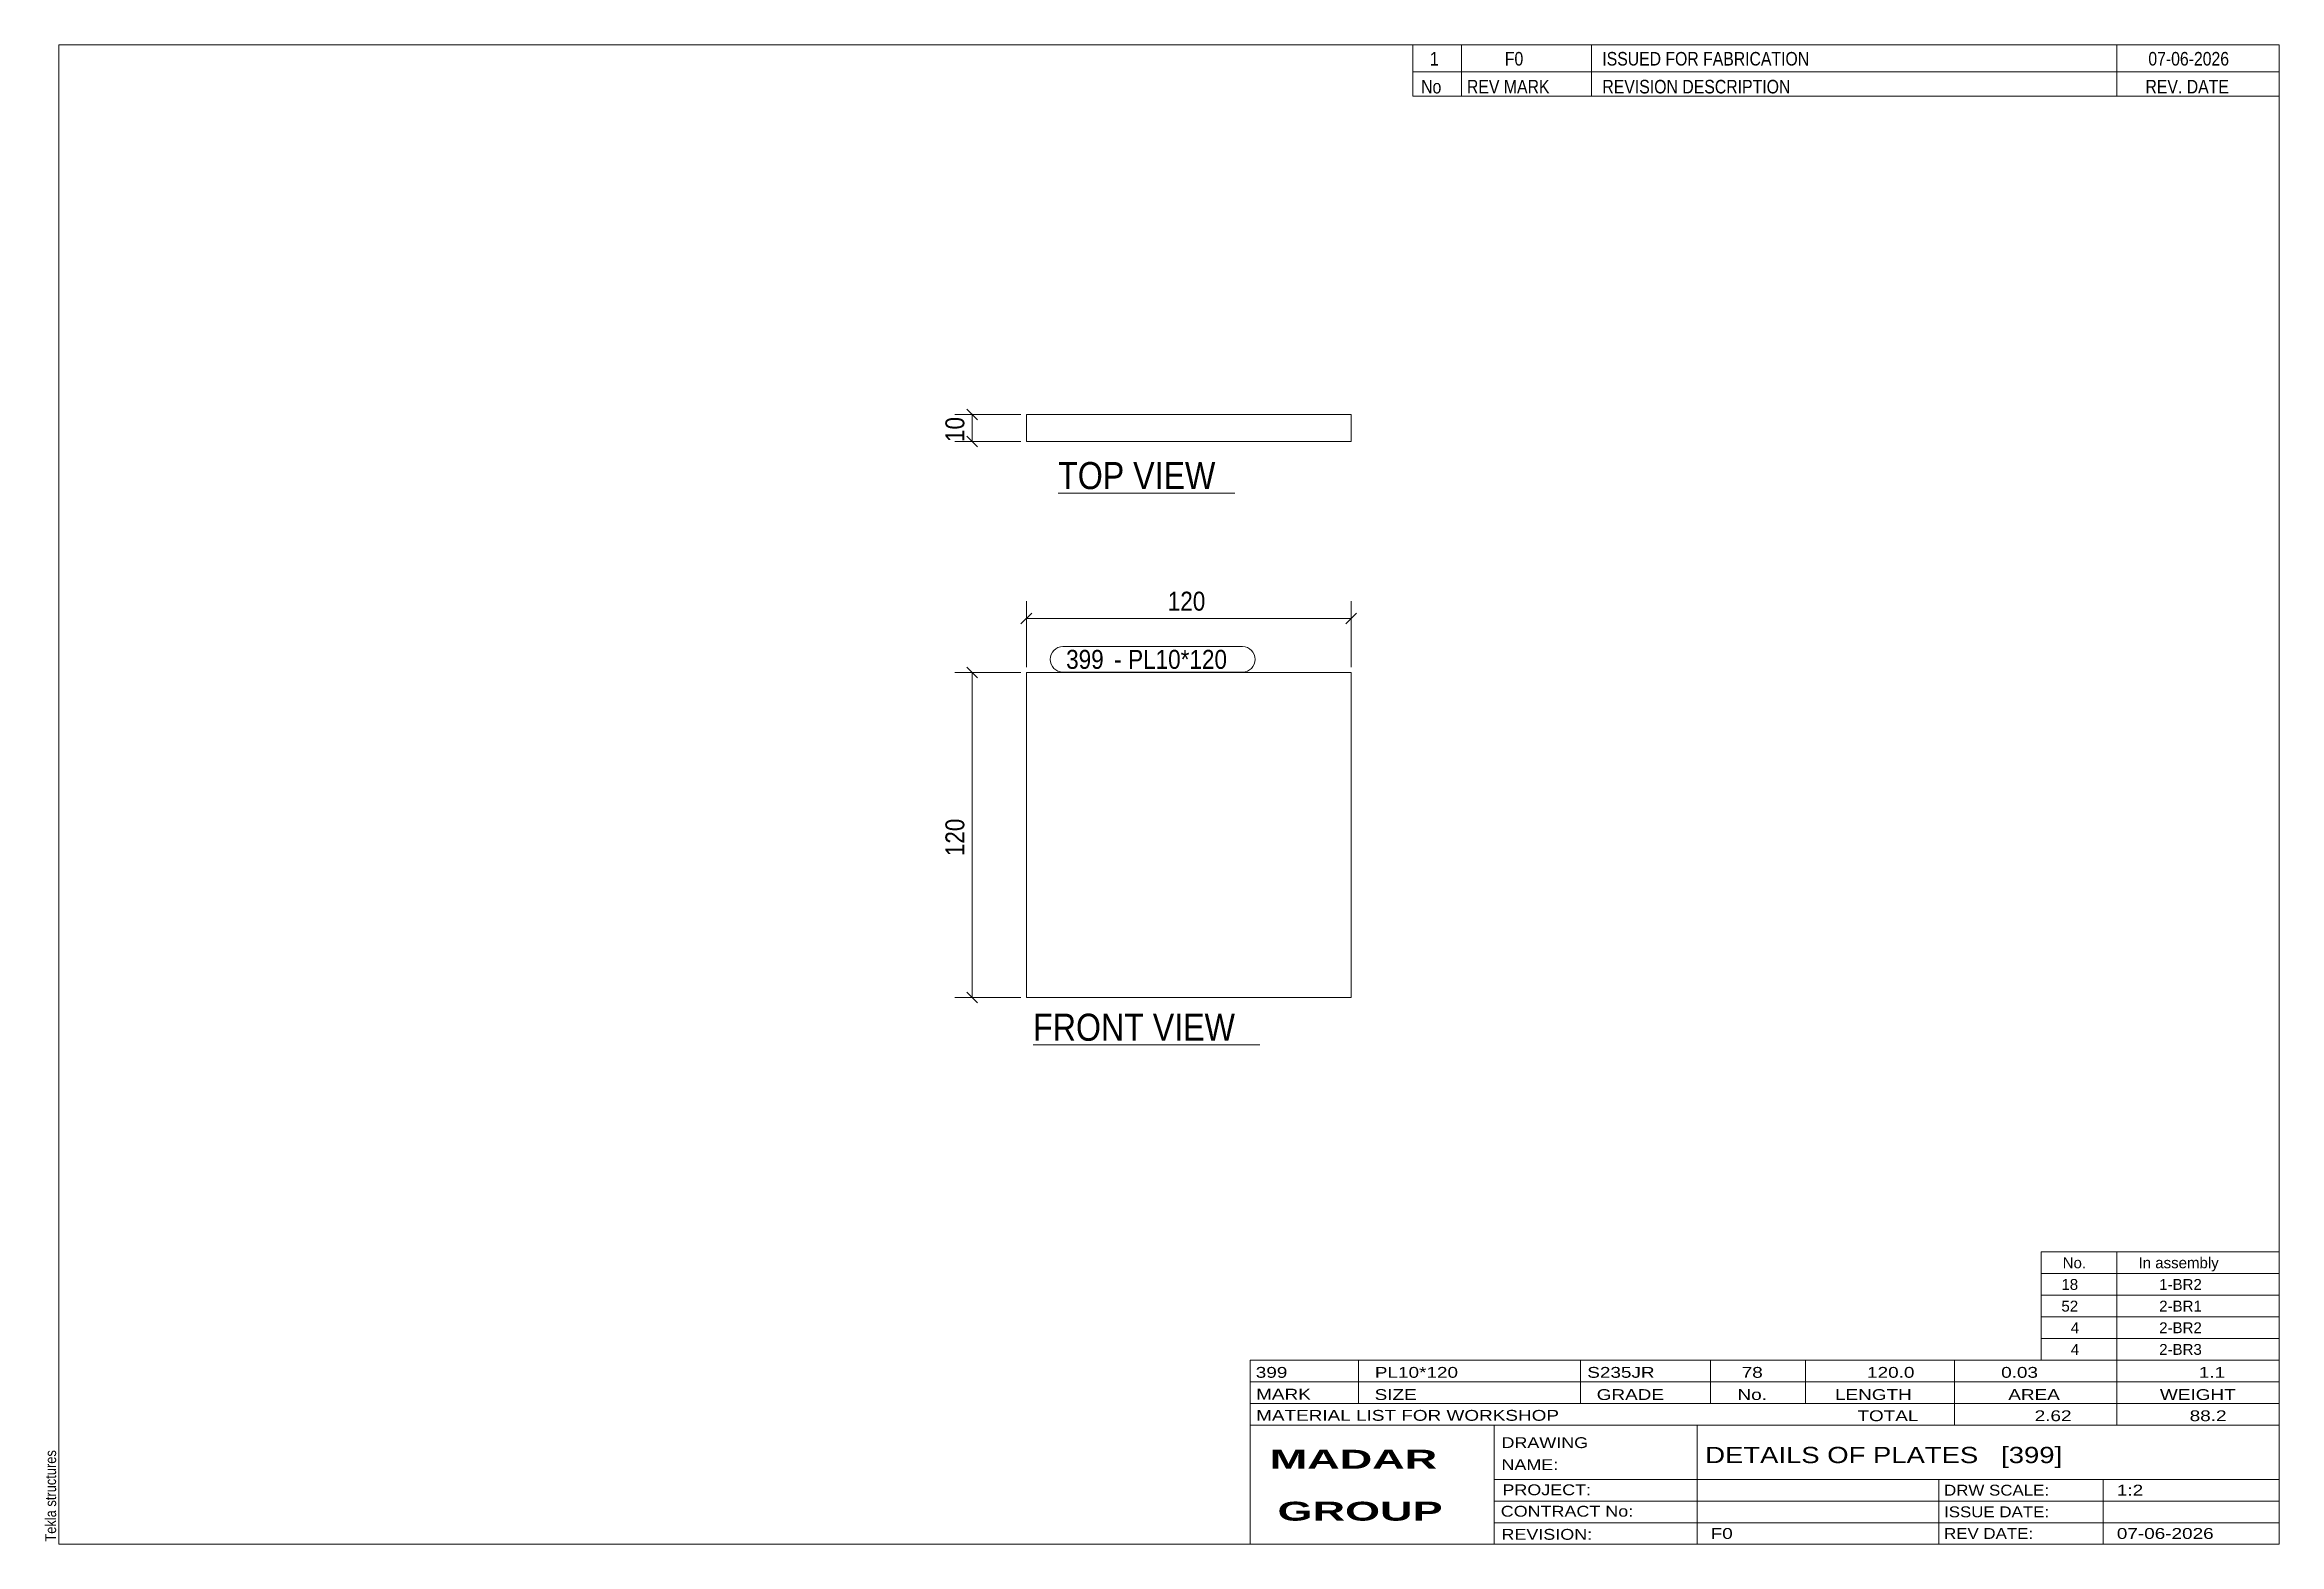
# Model space of a CAD drawing. Header units: millimetres. Extents: x 2 to 415, y 5 to 282.
import ezdxf

# ---------------------------------------------------------------- set-up
doc = ezdxf.new("R2010")
doc.units = ezdxf.units.MM
doc.linetypes.add('XKITLINE00', pattern=[0])
for name, color, linetype, lineweight in [('Dimensions', 7, 'Continuous', 0), ('DrawingSheet', 5, 'Continuous', 0), ('OtherObjectType', 7, 'Continuous', 0), ('Part', 2, 'Continuous', 0), ('PartMark', 7, 'Continuous', 0)]:
    doc.layers.add(name, color=color, linetype=linetype, lineweight=lineweight)
doc.styles.add('ARIAL', font='ARIAL.TTF')
doc.styles.add('ARIAL_BOLD', font='ARIALBD.TTF')
doc.styles.add('ARIAL_NARROW', font='ARIALN.TTF')

# ---------------------------------------------------------------- blocks, each defined once
blk = doc.blocks.new('*A1')
at = {"layer": 'Part', "color": 2, "linetype": 'XKITLINE00', "lineweight": 0}
for p, q in [((183.65, 166.01), (243.65, 166.01)), ((183.65, 106.01), (183.65, 166.01)), ((243.65, 166.01), (243.65, 106.01)), ((243.65, 106.01), (183.65, 106.01))]:
    blk.add_line(p, q, dxfattribs=at)
blk = doc.blocks.new('*A2')
at = {"layer": 'Part', "color": 2, "linetype": 'XKITLINE00', "lineweight": 0}
for p, q in [((183.65, 208.7), (183.65, 213.7)), ((243.65, 213.7), (183.65, 213.7)), ((243.65, 213.7), (243.65, 208.7)), ((243.65, 208.7), (183.65, 208.7))]:
    blk.add_line(p, q, dxfattribs=at)
blk = doc.blocks.new('*A3')
at = {"layer": 'DrawingSheet', "color": 5, "linetype": 'XKITLINE00', "lineweight": 0}
for p, q in [((415, 282), (5, 282)), ((5, 282), (5, 5)), ((415, 5), (415, 282)), ((5, 5), (415, 5))]:
    blk.add_line(p, q, dxfattribs=at)
at = {"layer": 'DrawingSheet', "color": 5, "style": 'ARIAL', "width": 0.85}
blk.add_text('Tekla structures', height=2, rotation=90, dxfattribs=at).set_placement((4.5, 5.5))
blk = doc.blocks.new('*A4')
at = {"layer": 'OtherObjectType', "color": 7, "linetype": 'XKITLINE00', "lineweight": 0}
for p, q in [((371, 59), (415, 59)), ((371, 55), (371, 59)), ((385, 55), (385, 59)), ((415, 55), (415, 59)), ((371, 55), (415, 55)), ((371, 51), (371, 55)), ((385, 51), (385, 55)), ((415, 51), (415, 55)), ((371, 51), (415, 51)), ((371, 47), (371, 51)), ((385, 47), (385, 51)), ((415, 47), (415, 51)), ((371, 47), (415, 47)), ((371, 43), (371, 47)), ((385, 43), (385, 47)), ((415, 43), (415, 47)), ((371, 43), (415, 43)), ((371, 39), (371, 43)), ((385, 39), (385, 43)), ((415, 39), (415, 43)), ((371, 39), (415, 39))]:
    blk.add_line(p, q, dxfattribs=at)
at = {"layer": 'OtherObjectType', "color": 7, "style": 'ARIAL_NARROW', "width": 1.211571}
for s, p in [('No.', (375, 56)), ('In assembly', (389, 56)), ('18', (374.77, 52)), ('1-BR2', (392.82, 52)), ('52', (374.77, 48)), ('2-BR1', (392.82, 48)), ('4', (376.5, 44)), ('2-BR2', (392.82, 44)), ('4', (376.5, 40)), ('2-BR3', (392.82, 40))]:
    blk.add_text(s, height=2, dxfattribs=at).set_placement(p)
blk = doc.blocks.new('*A5')
at = {"layer": 'OtherObjectType', "color": 7, "linetype": 'XKITLINE00', "lineweight": 0}
for p, q in [((255, 282), (415, 282)), ((415, 282), (255, 282)), ((255, 282), (255, 277)), ((264, 282), (264, 277)), ((288, 282), (288, 277)), ((385, 282), (385, 277)), ((415, 282), (415, 277)), ((255, 277), (415, 277)), ((255, 277), (255, 272.5)), ((255, 277), (415, 277)), ((264, 277), (264, 272.5)), ((288, 277), (288, 272.5)), ((385, 277), (385, 272.5)), ((415, 277), (415, 272.5)), ((415, 272.5), (255, 272.5))]:
    blk.add_line(p, q, dxfattribs=at)
at = {"layer": 'OtherObjectType', "color": 7, "style": 'ARIAL_NARROW'}
for s, width, p in [('1', 1.017001, (258.16, 278.15)), ('F0', 1.017001, (272, 278.15)), ('ISSUED FOR FABRICATION', 1.017001, (290, 278.15)), ('07-06-2026', 1.017001, (390.82, 278.15)), ('No', 1.02, (256.54, 273)), ('REV MARK', 1.02, (265, 273)), ('REVISION DESCRIPTION', 1.02, (290, 273)), ('REV. DATE', 1.02, (390.28, 273))]:
    blk.add_text(s, height=2.5, dxfattribs=dict(at, width=width)).set_placement(p)
blk = doc.blocks.new('*A6')
at = {"layer": 'OtherObjectType', "color": 7, "linetype": 'XKITLINE00', "lineweight": 0}
for p, q in [((225, 39), (415, 39)), ((225, 39), (225, 35)), ((225, 39), (415, 39)), ((245, 35), (245, 39)), ((286, 35), (286, 39)), ((310, 35), (310, 39)), ((327.5, 35), (327.5, 39)), ((355, 35), (355, 39)), ((385, 35), (385, 39)), ((415, 35), (415, 39)), ((225, 35), (415, 35)), ((225, 35), (225, 5)), ((225, 35), (415, 35)), ((245, 31), (245, 35)), ((286, 31), (286, 35)), ((310, 31), (310, 35)), ((327.5, 31), (327.5, 35)), ((355, 31), (355, 35)), ((385, 31), (385, 35)), ((415, 31), (415, 35)), ((225, 31), (415, 31)), ((355, 27), (355, 31)), ((385, 27), (385, 31)), ((415, 27), (415, 31)), ((225, 27), (415, 27)), ((270, 21), (270, 27)), ((307.5, 17), (307.5, 27)), ((415, 21), (415, 27)), ((270, 21), (270, 5)), ((415, 17), (415, 21)), ((270, 17), (415, 17)), ((307.5, 5), (307.5, 17)), ((352.16, 13), (352.16, 17)), ((382.5, 5), (382.5, 17)), ((415, 13), (415, 17)), ((270, 13), (415, 13)), ((352.16, 5), (352.16, 13)), ((415, 9), (415, 13)), ((270, 9), (415, 9)), ((415, 5), (415, 9)), ((225, 5), (415, 5)), ((262.5, 5), (415, 5))]:
    blk.add_line(p, q, dxfattribs=at)
at = {"layer": 'OtherObjectType', "color": 7, "style": 'ARIAL_NARROW'}
for s, height, width, p in [('399', 2, 1.525501, (226.01, 35.76)), ('PL10*120', 2, 1.525501, (248, 35.76)), ('S235JR', 2, 1.525501, (287.22, 35.76)), ('78', 2, 1.525501, (315.73, 35.76)), ('120.0', 2, 1.525501, (338.88, 35.76)), ('0.03', 2, 1.525501, (363.64, 35.76)), ('1.1', 2, 1.525501, (400.14, 35.76)), ('MARK', 2, 1.525501, (226.08, 31.73)), ('SIZE', 2, 1.525501, (247.96, 31.66)), ('GRADE', 2, 1.525501, (288.96, 31.66)), ('No.', 2, 1.525501, (314.96, 31.66)), ('LENGTH', 2, 1.525501, (332.96, 31.66)), ('AREA', 2, 1.525501, (364.96, 31.66)), ('WEIGHT', 2, 1.525501, (392.96, 31.66)), ('MATERIAL LIST FOR WORKSHOP', 2, 1.525501, (226.08, 27.82)), ('TOTAL', 2, 1.525501, (337.1, 27.75)), ('2.62', 2, 1.525501, (369.83, 27.75)), ('88.2', 2, 1.525501, (398.45, 27.75)), ('DRAWING', 2, 1.445, (271.38, 22.78)), ('NAME:', 2, 1.445, (271.38, 18.72)), ('DETAILS OF PLATES   [399]', 3, 1.474651, (309, 20)), ('PROJECT:', 2, 1.445, (271.55, 14.07)), ('DRW SCALE:', 2, 1.36, (353.1, 14)), ('1:2', 2, 1.525501, (385, 14)), ('CONTRACT No:', 2, 1.445, (271.25, 10.11)), ('ISSUE DATE:', 2, 1.36, (353.1, 10)), ('REVISION:', 2, 1.445, (271.38, 5.84)), ('F0', 2, 1.525501, (310, 6)), ('REV DATE:', 2, 1.36, (353.1, 6)), ('07-06-2026', 2, 1.525501, (385, 6))]:
    blk.add_text(s, height=height, dxfattribs=dict(at, width=width)).set_placement(p)
at = {"layer": 'OtherObjectType', "color": 1, "style": 'ARIAL_BOLD', "width": 1.7}
for s, p in [('MADAR ', (228.58, 18.97)), ('GROUP', (230.03, 9.37))]:
    blk.add_text(s, height=3.5, dxfattribs=at).set_placement(p)
blk = doc.blocks.new('*A7')
at = {"layer": 'Dimensions', "color": 7, "linetype": 'XKITLINE00', "lineweight": 0}
for p, q in [((182.65, 166.01), (170.45, 166.01)), ((172.66, 167), (174.64, 165.02)), ((173.65, 106.01), (173.65, 166.01)), ((182.65, 106.01), (170.45, 106.01)), ((172.66, 107), (174.64, 105.02))]:
    blk.add_line(p, q, dxfattribs=at)
at = {"layer": 'Dimensions', "color": 3}
for p in [(173.65, 166.01), (173.65, 106.01)]:
    blk.add_point(p, dxfattribs=at)
at = {"layer": 'Dimensions', "color": 3, "style": 'ARIAL', "width": 0.85}
blk.add_text('120', height=3.5, rotation=90.0002, dxfattribs=at).set_placement((172.2, 132.11))
blk = doc.blocks.new('*A8')
at = {"layer": 'Dimensions', "color": 7, "linetype": 'XKITLINE00', "lineweight": 0}
for p, q in [((183.65, 167.01), (183.65, 179.21)), ((243.65, 167.01), (243.65, 179.21)), ((184.64, 177), (182.66, 175.02)), ((183.65, 176.01), (243.65, 176.01)), ((244.64, 177), (242.66, 175.02))]:
    blk.add_line(p, q, dxfattribs=at)
at = {"layer": 'Dimensions', "color": 3}
for p in [(183.65, 176.01), (243.65, 176.01)]:
    blk.add_point(p, dxfattribs=at)
at = {"layer": 'Dimensions', "color": 3, "style": 'ARIAL', "width": 0.85}
blk.add_text('120', height=3.5, dxfattribs=at).set_placement((209.76, 177.46))
blk = doc.blocks.new('*A9')
at = {"layer": 'PartMark', "color": 7, "linetype": 'XKITLINE00', "lineweight": 0}
for p, q in [((190.4, 170.81), (223.55, 170.81)), ((190.4, 166.11), (223.55, 166.11))]:
    blk.add_line(p, q, dxfattribs=at)
for centre, start, end in [((190.4, 168.46), 90, 270), ((223.55, 168.46), 270, 90)]:
    blk.add_arc(centre, 2.35, start, end, dxfattribs=at)
at = {"layer": 'PartMark', "color": 1, "style": 'ARIAL', "width": 0.85}
blk.add_text('399', height=3.5, dxfattribs=at).set_placement((191, 166.71))
at = {"layer": 'PartMark', "color": 3, "style": 'ARIAL', "width": 0.85}
for s, p in [('PL10*120', (202.44, 166.71)), ('-', (199.84, 166.71))]:
    blk.add_text(s, height=3.5, dxfattribs=at).set_placement(p)
blk = doc.blocks.new('*A10')
at = {"layer": 'OtherObjectType', "color": 7, "linetype": 'XKITLINE00', "lineweight": 0}
blk.add_line((184.9, 97.26), (226.75, 97.26), dxfattribs=at)
at = {"layer": 'OtherObjectType', "color": 3, "style": 'ARIAL', "width": 0.85}
blk.add_text('FRONT VIEW', height=5, dxfattribs=at).set_placement((184.9, 98.01))
blk = doc.blocks.new('*A11')
at = {"layer": 'Dimensions', "color": 7, "linetype": 'XKITLINE00', "lineweight": 0}
for p, q in [((172.66, 214.69), (174.64, 212.71)), ((182.65, 213.7), (170.45, 213.7)), ((173.65, 208.7), (173.65, 213.7)), ((182.65, 208.7), (170.45, 208.7)), ((172.66, 209.69), (174.64, 207.71))]:
    blk.add_line(p, q, dxfattribs=at)
at = {"layer": 'Dimensions', "color": 3}
for p in [(173.65, 213.7), (173.65, 208.7)]:
    blk.add_point(p, dxfattribs=at)
at = {"layer": 'Dimensions', "color": 3, "style": 'ARIAL', "width": 0.85}
blk.add_text('10', height=3.5, rotation=90.0002, dxfattribs=at).set_placement((172.2, 208.61))
blk = doc.blocks.new('*A12')
at = {"layer": 'OtherObjectType', "color": 7, "linetype": 'XKITLINE00', "lineweight": 0}
blk.add_line((189.52, 199.16), (222.13, 199.16), dxfattribs=at)
at = {"layer": 'OtherObjectType', "color": 3, "style": 'ARIAL', "width": 0.85}
blk.add_text('TOP VIEW', height=5, dxfattribs=at).set_placement((189.52, 199.91))

msp = doc.modelspace()

# ---------------------------------------------------------------- block references
at = {"lineweight": 0}
for name in ['*A3', '*A5', '*A11', '*A2', '*A12', '*A8', '*A9', '*A7', '*A1', '*A10', '*A4', '*A6']:
    msp.add_blockref(name, (0, 0), dxfattribs=at)

doc.saveas('drawing.dxf')
